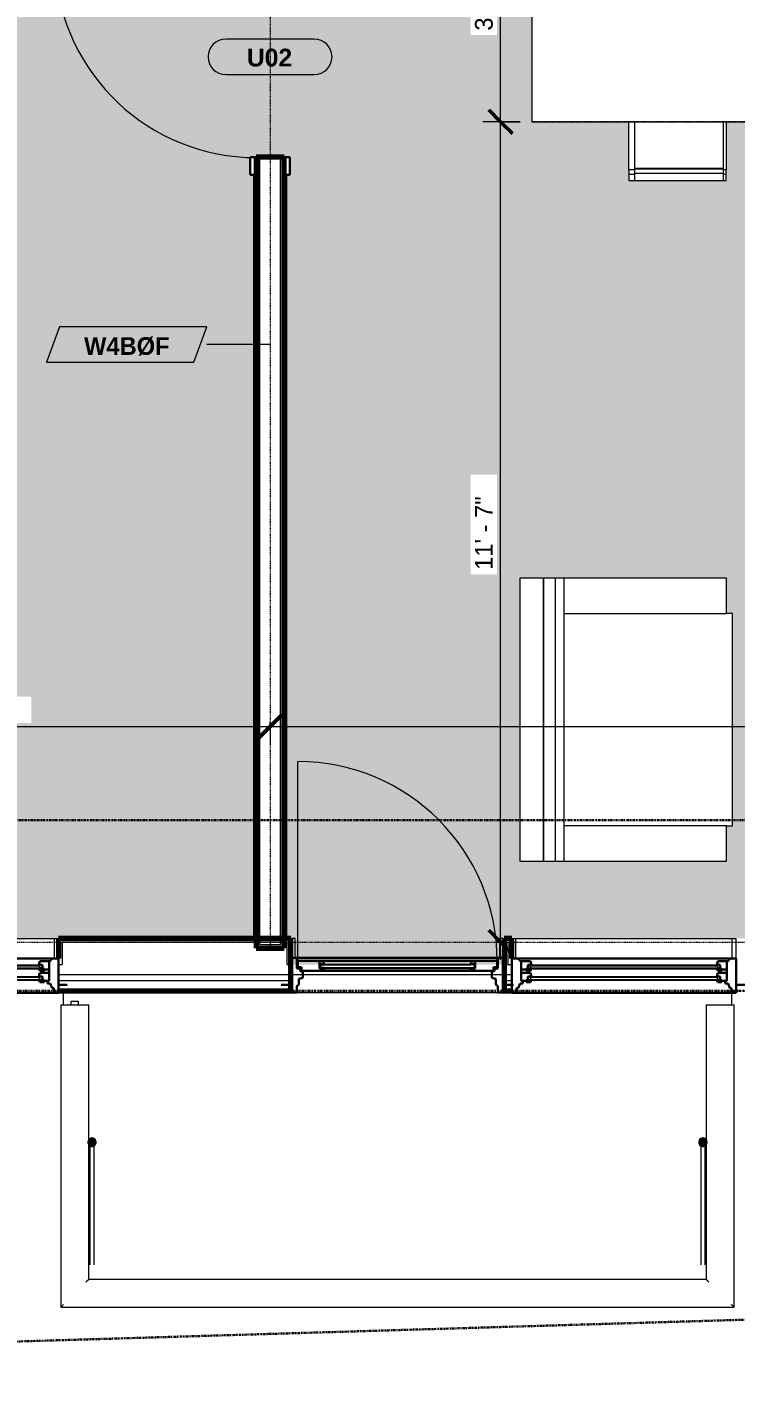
# Model space of a CAD drawing. Header units: inches. Extents: x -2533 to -979, y 116 to 10917.
# Drawn here: x -2335.9 to -2215.9, y 9914.9 to 10143.5 of the extents above; entities that cross this region are included whole.
import ezdxf

# ---------------------------------------------------------------- set-up
doc = ezdxf.new("R2010")
doc.units = ezdxf.units.IN
doc.header["$MEASUREMENT"] = 0
doc.linetypes.add('Dash 3_32_', pattern=[0.1875, 0.09375, -0.09375])
doc.linetypes.add('Double Dash 3_8_', pattern=[1, 0.375, -0.125, 0.125, -0.125, 0.125, -0.125])
for name, color, linetype, lineweight in [('0-1', 7, 'Continuous', 5), ('0-2', 250, 'Continuous', 18), ('0-3', 50, 'Double Dash 3_8_', 30), ('A-ANNO-DIMS', 211, 'Continuous', 9), ('A-ANNO-DIMS-32', 211, 'Continuous', 9), ('A-DETL-1', 90, 'Dash 3_32_', 18), ('A-DOOR', 31, 'Continuous', 18), ('A-DOOR-1', 50, 'Continuous', 30), ('A-DOOR-2', 7, 'Continuous', 9), ('A-DOOR-3', 31, 'Continuous', 30), ('A-DOOR-4', 31, 'Continuous', 9), ('A-DOOR-FRAM-1', 7, 'Continuous', 9), ('A-DOOR-FRAM-2', 50, 'Continuous', 30), ('A-DOOR-FRAM-3', 31, 'Continuous', 30), ('A-DOOR-GLAZ-1', 7, 'Continuous', 9), ('A-DOOR-IDEN', 31, 'Continuous', 9), ('A-FLOR-1', 250, 'Continuous', 18), ('A-FLOR-HRAL-1', 7, 'Continuous', 9), ('A-GLAZ-1', 50, 'Continuous', 30), ('A-GLAZ-2', 7, 'Continuous', 9), ('A-GLAZ-3', 250, 'Continuous', 18), ('A-WALL', 113, 'Continuous', 18), ('A-WALL-1', 10, 'Continuous', 70), ('A-WALL-2', 250, 'Continuous', 18), ('A-WALL-3', 113, 'Continuous', 70), ('A-WALL-4', 113, 'Continuous', 9), ('A-WALL-IDEN', 211, 'Continuous', 9), ('C-PROP-LINE-1', 50, 'Double Dash 3_8_', 30), ('I-FURN', 30, 'Continuous', 9)]:
    doc.layers.add(name, color=color, linetype=linetype, lineweight=lineweight)
doc.layers.add('A-AREA-PATT-1', color=7, linetype='Continuous', lineweight=9, transparency=1)
doc.styles.add('Arial_B', font='arialbd.ttf', dxfattribs={"height": 3})
doc.styles.add('Century Gothic', font='ufonts.com_century-gothic.ttf', dxfattribs={"height": 3})
doc.styles.add('Century Gothic_B', font='GOTHICB.TTF', dxfattribs={"height": 3})
doc.dimstyles.new('OD_1__HACK', dxfattribs={"dimscale": 12, "dimtxt": 3.132505, "dimasz": 0.333333, "dimexe": 0.25, "dimexo": 0.166667, "dimgap": 0.041667, "dimtad": 1, "dimdec": 0, "dimzin": 3, "dimdsep": 46, "dimlunit": 4, "dimtxsty": 'Century Gothic', "dimblk1": 'OBLIQUE', "dimblk2": 'OBLIQUE', "dimsah": 1, "dimcen": 0.09, "dimdle": 0.25, "dimazin": 0, "dimtfac": 1, "dimtdec": 4, "dimtix": 1, "dimtmove": 0, "dimatfit": 3, "dimfxl": 1, "dimtvp": 1, "dimtfill": 1, "dimfrac": 2, "dimtolj": 1, "dimtzin": 0, "dimarcsym": 2})

# ---------------------------------------------------------------- blocks, each defined once
blk = doc.blocks.new('Door-Inswing-Andersen-400_Series-Single - 3_ 0-1_8_ x custom height - 2ND FLOOR-2896157-2ND _ 3RD FLOOR - 2BD B - ADA TYPE B')
at = {"layer": 'A-DOOR-1'}
for p, q in [((-16.26, 0.42), (-16.87, 0.41)), ((-16.87, 0.41), (-16.87, -0.66)), ((-16.26, 1.06), (-16.26, 0.42)), ((-16.26, 1.06), (-12.44, 1.06)), ((-13.19, 0.66), (-12.44, 0.66)), ((-13.19, -0.66), (-13.19, 0.66)), ((-12.44, 0.75), (-12.47, 1.06)), ((12.44, 1.06), (-12.44, 1.06)), ((-12.44, 0.66), (-12.44, 0.75)), ((16.26, 1.06), (12.44, 1.06)), ((12.44, 0.75), (12.47, 1.06)), ((12.44, 0.66), (12.44, 0.75)), ((13.19, 0.66), (12.44, 0.66)), ((13.19, -0.66), (13.19, 0.66)), ((16.26, 1.06), (16.26, 0.42)), ((16.26, 0.42), (16.87, 0.41)), ((16.87, 0.41), (16.87, -0.66)), ((-16.87, -0.66), (-12.44, -0.66)), ((-12.44, -0.09), (-13.19, -0.09)), ((-13.19, -0.59), (-12.67, -0.59)), ((-13.19, -0.66), (-13.19, -0.59)), ((-12.67, -0.59), (-12.47, -0.34)), ((-12.47, -0.34), (-12.44, -0.16)), ((-12.44, -0.16), (-12.44, -0.09)), ((12.44, -0.66), (-12.44, -0.66)), ((12.44, -0.09), (13.19, -0.09)), ((12.44, -0.16), (12.44, -0.09)), ((12.47, -0.34), (12.44, -0.16)), ((16.87, -0.66), (12.44, -0.66)), ((12.67, -0.59), (12.47, -0.34)), ((13.19, -0.59), (12.67, -0.59)), ((13.19, -0.66), (13.19, -0.59))]:
    blk.add_line(p, q, dxfattribs=at)
at = {"layer": 'A-DOOR-2'}
blk.add_line((16.87, -0.66), (16.87, -34.41), dxfattribs=at)
blk.add_arc((16.87, -0.66), 33.75, 180, 270, dxfattribs=at)
at = {"layer": 'A-DOOR-FRAM-1'}
for p, q in [((-17.31, -1.13), (-17.94, -1.13)), ((-17.94, -1.13), (-17.94, -4.44)), ((-17.31, -4.44), (-17.31, -1.13)), ((17.94, -1.13), (17.31, -1.13)), ((17.31, -1.13), (17.31, -4.44)), ((17.94, -4.44), (17.94, -1.13)), ((-17.94, -4.44), (-17.31, -4.44)), ((17.31, -4.44), (17.94, -4.44))]:
    blk.add_line(p, q, dxfattribs=at)
at = {"layer": 'A-DOOR-FRAM-2'}
for p, q in [((-18.06, 4.8), (-18.06, 4.44)), ((-18.06, 4.75), (-18.06, -1.13)), ((-18.06, 4.75), (-17.03, 4.75)), ((-17.03, 3.63), (-17.03, 4.75)), ((17.03, 3.63), (17.03, 4.75)), ((18.06, 4.75), (17.03, 4.75)), ((18.06, 4.44), (18.06, 4.8)), ((18.06, 4.75), (18.06, -1.13)), ((-19.69, 3.44), (-18.06, 3.44)), ((-16.69, 3.39), (-17.03, 3.63)), ((-16.69, 2.39), (-16.69, 3.39)), ((-16, 2.23), (-16.69, 2.39)), ((16, 2.23), (16.69, 2.39)), ((16.69, 3.39), (17.03, 3.63)), ((16.69, 2.39), (16.69, 3.39)), ((19.69, 3.44), (18.06, 3.44)), ((-17.03, 0.66), (-16.45, 0.66)), ((-17.03, -1.13), (-17.03, 0.66)), ((-16.45, 0.66), (-16.45, 1.09)), ((-16.45, 1.09), (-16, 1.09)), ((-16, 1.09), (-16, 2.23)), ((16, 1.09), (16, 2.23)), ((16.45, 1.09), (16, 1.09)), ((16.45, 0.66), (16.45, 1.09)), ((17.03, 0.66), (16.45, 0.66)), ((17.03, -1.13), (17.03, 0.66)), ((-18.06, -1.13), (-17.94, -1.13)), ((-17.69, -1.13), (-18.06, -1.13)), ((-18.06, -1.13), (-17.03, -1.13)), ((-17.31, -1.13), (17.31, -1.13)), ((18.06, -1.13), (17.03, -1.13)), ((17.94, -1.13), (18.06, -1.13))]:
    blk.add_line(p, q, dxfattribs=at)
at = {"layer": 'A-DOOR-GLAZ-1'}
for p, q in [((-12.44, 0.5), (-13.19, 0.5)), ((-13.19, 0.06), (-12.44, 0.06)), ((-12.98, 0.5), (-12.98, 0.06)), ((12.44, 0.66), (-12.44, 0.66)), ((12.44, 0.5), (-12.44, 0.5)), ((12.44, 0.06), (-12.44, 0.06)), ((12.44, 0.5), (13.19, 0.5)), ((13.19, 0.06), (12.44, 0.06)), ((12.98, 0.5), (12.98, 0.06)), ((12.44, -0.09), (-12.44, -0.09))]:
    blk.add_line(p, q, dxfattribs=at)
blk = doc.blocks.new('Window-Double_Hung-Andersen-400_Series-Tilt_Wash - DOUBLE HUNG - REVERSE COTTAGE - 2ND FLOOR-2888952-2ND _ 3RD FLOOR - 2BD B - ADA TYPE B')
at = {"layer": 'A-GLAZ-1'}
for p, q in [((-19.01, 1.06), (19.01, 1.06)), ((-19.01, -4.81), (-19.01, 1.06)), ((-17.67, 0.78), (-18, 1.06)), ((-17.67, 0.78), (-17.67, 0.56)), ((-17.67, 0.56), (-15.86, 0.56)), ((-17.42, -2.75), (-17.42, 0.56)), ((-15.86, 0.56), (-15.7, -0.06)), ((15.86, 0.56), (15.7, -0.06)), ((17.67, 0.56), (15.86, 0.56)), ((17.42, -2.75), (17.42, 0.56)), ((17.67, 0.78), (18, 1.06)), ((17.67, 0.78), (17.67, 0.56)), ((19.01, 1.06), (19.01, -4.81)), ((-17.42, -0.81), (-16.57, -0.81)), ((-17.42, -1.38), (-15.86, -1.38)), ((-16.57, -0.69), (-16.57, -1.03)), ((-15.7, -0.69), (-16.57, -0.69)), ((-15.86, -1.03), (-16.57, -1.03)), ((-16.29, -0.69), (-16.29, -0.06)), ((-15.7, -0.06), (-16.29, -0.06)), ((-16.29, -2.63), (-16.29, -2)), ((-15.7, -2), (-16.29, -2)), ((-15.86, -1.03), (-15.7, -0.69)), ((-15.86, -1.38), (-15.7, -2)), ((15.7, -0.06), (16.29, -0.06)), ((15.86, -1.03), (15.7, -0.69)), ((15.7, -0.69), (16.57, -0.69)), ((15.86, -1.38), (15.7, -2)), ((15.7, -2), (16.29, -2)), ((15.86, -1.03), (16.57, -1.03)), ((17.42, -1.38), (15.86, -1.38)), ((16.29, -0.69), (16.29, -0.06)), ((16.29, -2.63), (16.29, -2)), ((16.57, -0.69), (16.57, -1.03)), ((17.42, -0.81), (16.57, -0.81)), ((-19.01, -3.44), (-20.51, -3.44)), ((-18.2, -4), (-17.92, -4)), ((-18.2, -4.81), (-18.2, -4)), ((-17.92, -4), (-17.61, -3.19)), ((-17.61, -3.19), (-17.14, -3.19)), ((-17.42, -2.75), (-16.57, -2.75)), ((-17.14, -3.19), (-17.14, -2.75)), ((-16.57, -2.63), (-16.57, -2.97)), ((-15.7, -2.63), (-16.57, -2.63)), ((-15.86, -2.97), (-16.57, -2.97)), ((-15.86, -2.97), (-15.7, -2.63)), ((15.86, -2.97), (15.7, -2.63)), ((15.7, -2.63), (16.57, -2.63)), ((15.86, -2.97), (16.57, -2.97)), ((16.57, -2.63), (16.57, -2.97)), ((17.42, -2.75), (16.57, -2.75)), ((17.14, -3.19), (17.14, -2.75)), ((17.61, -3.19), (17.14, -3.19)), ((17.92, -4), (17.61, -3.19)), ((18.2, -4), (17.92, -4)), ((18.2, -4.81), (18.2, -4)), ((19.01, -3.44), (20.51, -3.44)), ((19.01, -4.81), (-19.01, -4.81))]:
    blk.add_line(p, q, dxfattribs=at)
at = {"layer": 'A-GLAZ-2'}
for p, q in [((-18.95, 4.44), (18.95, 4.44)), ((-18.95, 1.06), (-18.95, 4.44)), ((-18.32, 1.06), (-18.32, 4.44)), ((18.32, 1.06), (18.32, 4.44)), ((18.95, 4.44), (18.95, 1.06)), ((18.95, 1.06), (-18.95, 1.06)), ((-16.29, -0.19), (-15.7, -0.19)), ((-16.29, -0.56), (-15.7, -0.56)), ((-16.29, -2.13), (-15.7, -2.13)), ((-15.82, -0.56), (-15.82, -0.19)), ((-15.82, -2.5), (-15.82, -2.13)), ((-15.7, -0.06), (15.7, -0.06)), ((-15.7, -0.19), (15.7, -0.19)), ((-15.7, -0.56), (15.7, -0.56)), ((-15.7, -0.69), (15.7, -0.69)), ((-15.7, -2), (15.7, -2)), ((-15.7, -2.13), (15.7, -2.13)), ((16.29, -0.19), (15.7, -0.19)), ((16.29, -0.56), (15.7, -0.56)), ((16.29, -2.13), (15.7, -2.13)), ((15.82, -0.56), (15.82, -0.19)), ((15.82, -2.5), (15.82, -2.13)), ((-16.29, -2.5), (-15.7, -2.5)), ((-15.7, -2.5), (15.7, -2.5)), ((-15.7, -2.63), (15.7, -2.63)), ((16.29, -2.5), (15.7, -2.5))]:
    blk.add_line(p, q, dxfattribs=at)
at = {"layer": 'A-GLAZ-3'}
for p, q in [((-19.01, 3.94), (-18.95, 3.94)), ((-18.95, 2.44), (-19.01, 2.44)), ((18.95, 3.94), (19.01, 3.94)), ((19.01, 2.44), (18.95, 2.44))]:
    blk.add_line(p, q, dxfattribs=at)
blk = doc.blocks.new('Railing - Baluster_01-2700443-2ND _ 3RD FLOOR - 2BD B - ADA TYPE B')
at = {"layer": 'A-FLOR-HRAL-1'}
for p, q in [((-0.59, 1.18), (0.59, 1.18)), ((-0.59, 0.59), (-0.59, 1.18)), ((0.59, 1.18), (0.59, 0.59))]:
    blk.add_line(p, q, dxfattribs=at)
blk = doc.blocks.new('Railing - Railing-2700276-2ND _ 3RD FLOOR - 2BD B - ADA TYPE B')
at = {"layer": 'A-FLOR-HRAL-1'}
for p, q in [((-2330.14, 9977.83), (-2330.14, 9926.58)), ((-2330.14, 9977.83), (-2329.66, 9977.83)), ((-2329.66, 9977.83), (-2325.88, 9977.83)), ((-2325.88, 9977.83), (-2325.41, 9977.83)), ((-2325.41, 9931.3), (-2325.41, 9977.83)), ((-2220.81, 9977.83), (-2220.81, 9931.3)), ((-2220.81, 9977.83), (-2220.34, 9977.83)), ((-2220.34, 9977.83), (-2216.56, 9977.83)), ((-2216.56, 9977.83), (-2216.09, 9977.83)), ((-2216.09, 9926.58), (-2216.09, 9977.83)), ((-2220.81, 9931.3), (-2325.41, 9931.3)), ((-2330.14, 9926.58), (-2216.09, 9926.58))]:
    blk.add_line(p, q, dxfattribs=at)
for points, knots in [([(-2325.88, 9930.83), (-2325.84, 9930.87), (-2325.78, 9930.93), (-2325.7, 9931.01), (-2325.66, 9931.06), (-2325.62, 9931.09), (-2325.59, 9931.13), (-2325.56, 9931.16), (-2325.53, 9931.18), (-2325.5, 9931.21), (-2325.47, 9931.24), (-2325.45, 9931.27), (-2325.42, 9931.29), (-2325.41, 9931.3), (-2325.41, 9931.3)], [0, 0, 0, 0, 0.166667, 0.25, 0.333333, 0.375, 0.416667, 0.5, 0.541667, 0.583333, 0.666667, 0.75, 0.833333, 1, 1, 1, 1]), ([(-2220.34, 9930.83), (-2220.38, 9930.87), (-2220.44, 9930.93), (-2220.52, 9931.01), (-2220.57, 9931.06), (-2220.6, 9931.09), (-2220.63, 9931.13), (-2220.67, 9931.16), (-2220.69, 9931.18), (-2220.72, 9931.21), (-2220.75, 9931.24), (-2220.78, 9931.27), (-2220.8, 9931.29), (-2220.81, 9931.3), (-2220.81, 9931.3)], [0, 0, 0, 0, 0.166667, 0.25, 0.333333, 0.375, 0.416667, 0.5, 0.541667, 0.583333, 0.666667, 0.75, 0.833333, 1, 1, 1, 1]), ([(-2330.14, 9926.58), (-2330.14, 9926.58), (-2330.13, 9926.59), (-2330.1, 9926.61), (-2330.07, 9926.64), (-2330.05, 9926.67), (-2330.02, 9926.69), (-2329.99, 9926.72), (-2329.95, 9926.76), (-2329.91, 9926.8), (-2329.87, 9926.84), (-2329.84, 9926.88), (-2329.77, 9926.95), (-2329.7, 9927.01), (-2329.66, 9927.05)], [0, 0, 0, 0, 0.166667, 0.25, 0.333333, 0.416667, 0.458333, 0.5, 0.583333, 0.666667, 0.708333, 0.75, 0.833333, 1, 1, 1, 1]), ([(-2216.09, 9926.58), (-2216.09, 9926.58), (-2216.09, 9926.59), (-2216.12, 9926.61), (-2216.15, 9926.64), (-2216.18, 9926.67), (-2216.2, 9926.69), (-2216.23, 9926.72), (-2216.27, 9926.76), (-2216.31, 9926.8), (-2216.35, 9926.84), (-2216.39, 9926.88), (-2216.46, 9926.95), (-2216.52, 9927.01), (-2216.56, 9927.05)], [0, 0, 0, 0, 0.166667, 0.25, 0.333333, 0.416667, 0.458333, 0.5, 0.583333, 0.666667, 0.708333, 0.75, 0.833333, 1, 1, 1, 1])]:
    blk.add_open_spline(points, degree=3, knots=knots, dxfattribs=at)
blk.add_blockref('Railing - Baluster_01-2700443-2ND _ 3RD FLOOR - 2BD B - ADA TYPE B', (-2327.77, 9977.24))
blk = doc.blocks.new('Walls 44 - Walls 1-2569370-2ND _ 3RD FLOOR - 2BD B - ADA TYPE B')
at = {"layer": 'A-WALL-1', "flags": 128}
for points in [[(-2324.48, 9954.53), (-2324.49, 9954.62), (-2324.52, 9954.71), (-2324.57, 9954.8), (-2324.64, 9954.86), (-2324.72, 9954.91), (-2324.81, 9954.93), (-2324.9, 9954.93), (-2324.99, 9954.91), (-2325.07, 9954.86), (-2325.13, 9954.8), (-2325.19, 9954.71), (-2325.22, 9954.62), (-2325.23, 9954.53)], [(-2325.23, 9954.53), (-2325.22, 9954.43), (-2325.19, 9954.34), (-2325.13, 9954.26), (-2325.07, 9954.19), (-2324.99, 9954.15), (-2324.9, 9954.12), (-2324.81, 9954.12), (-2324.72, 9954.15), (-2324.64, 9954.19), (-2324.57, 9954.26), (-2324.52, 9954.34), (-2324.49, 9954.43), (-2324.48, 9954.53)]]:
    blk.add_lwpolyline(points, dxfattribs=at)
at = {"layer": 'A-WALL-2'}
for p, q in [((-2325.23, 9954.53), (-2325.23, 9933.78)), ((-2324.48, 9933.78), (-2324.48, 9954.53))]:
    blk.add_line(p, q, dxfattribs=at)
blk = doc.blocks.new('Walls 5 - Walls 1-2855689-2ND _ 3RD FLOOR - 2BD B - ADA TYPE B')
at = {"layer": 'A-WALL-1', "flags": 128}
for points in [[(-2220.99, 9954.53), (-2221.01, 9954.62), (-2221.04, 9954.71), (-2221.09, 9954.8), (-2221.16, 9954.86), (-2221.24, 9954.91), (-2221.32, 9954.93), (-2221.41, 9954.93), (-2221.5, 9954.91), (-2221.58, 9954.86), (-2221.65, 9954.8), (-2221.7, 9954.71), (-2221.73, 9954.62), (-2221.74, 9954.53)], [(-2221.74, 9954.53), (-2221.73, 9954.43), (-2221.7, 9954.34), (-2221.65, 9954.26), (-2221.58, 9954.19), (-2221.5, 9954.15), (-2221.41, 9954.12), (-2221.32, 9954.12), (-2221.24, 9954.15), (-2221.16, 9954.19), (-2221.09, 9954.26), (-2221.04, 9954.34), (-2221.01, 9954.43), (-2220.99, 9954.53)]]:
    blk.add_lwpolyline(points, dxfattribs=at)
at = {"layer": 'A-WALL-2'}
for p, q in [((-2221.74, 9954.53), (-2221.74, 9933.78)), ((-2220.99, 9933.78), (-2220.99, 9954.53))]:
    blk.add_line(p, q, dxfattribs=at)
blk = doc.blocks.new('Family - ___-2835860-2ND _ 3RD FLOOR - 2BD B - ADA TYPE B')
at = {"layer": 'C-PROP-LINE-1'}
blk.add_line((-2067.92, 9980.19), (-2523.72, 9980.19), dxfattribs=at)
blk = doc.blocks.new('Family - ___-2835903-2ND _ 3RD FLOOR - 2BD B - ADA TYPE B')
at = {"layer": 'C-PROP-LINE-1'}
blk.add_line((-2096.82, 10009.09), (-2532.84, 10009.09), dxfattribs=at)
blk = doc.blocks.new('Family - ___-2835932-2ND _ 3RD FLOOR - 2BD B - ADA TYPE B')
at = {"layer": 'C-PROP-LINE-1'}
blk.add_line((-2067.92, 9980.19), (-2532.84, 9980.19), dxfattribs=at)
blk = doc.blocks.new('Family - ___-2855424-2ND _ 3RD FLOOR - 2BD B - ADA TYPE B')
at = {"layer": 'C-PROP-LINE-1'}
blk.add_line((-2532.84, 9914.92), (-2036.52, 9929.78), dxfattribs=at)
blk = doc.blocks.new('CTR - 1st Phase - Shell_rvt-1-2ND _ 3RD FLOOR - 2BD B - ADA TYPE B')
at = {"layer": 'A-FLOR-1'}
for p, q in [((-2291.19, 9982.94), (-2255.06, 9982.94)), ((-2253.74, 9979.83), (-2329.77, 9979.83)), ((-2329.77, 9979.83), (-2329.77, 9977.83)), ((-2216.45, 9977.83), (-2216.45, 9979.81))]:
    blk.add_line(p, q, dxfattribs=at)
at = {"layer": 'A-WALL-1'}
for p, q in [((-2291.19, 9989.06), (-2330.54, 9989.06)), ((-2330.54, 9989.06), (-2330.54, 9985.69)), ((-2291.19, 9980.19), (-2291.19, 9989.06)), ((-2253.74, 9989.06), (-2255.06, 9989.06)), ((-2255.06, 9989.06), (-2255.06, 9980.19)), ((-2253.74, 9985.69), (-2253.74, 9989.06)), ((-2330.54, 9980.19), (-2291.19, 9980.19)), ((-2255.06, 9980.19), (-2253.74, 9980.19))]:
    blk.add_line(p, q, dxfattribs=at)
at = {"layer": 'A-WALL-2'}
for p, q in [((-2330.6, 9989.06), (-2330.54, 9989.06)), ((-2329.91, 9988.44), (-2329.91, 9984.63)), ((-2291.81, 9988.44), (-2329.91, 9988.44)), ((-2291.81, 9984.63), (-2291.81, 9988.44)), ((-2254.44, 9988.44), (-2254.44, 9984.63)), ((-2254.36, 9988.44), (-2254.44, 9988.44)), ((-2254.36, 9984.63), (-2254.36, 9988.44)), ((-2253.74, 9989.06), (-2253.67, 9989.06)), ((-2330.54, 9984.63), (-2329.91, 9984.63)), ((-2330.54, 9982.94), (-2291.19, 9982.94)), ((-2291.81, 9984.63), (-2291.19, 9984.63)), ((-2255.06, 9984.63), (-2254.44, 9984.63)), ((-2255.06, 9982.94), (-2253.74, 9982.94)), ((-2254.36, 9984.63), (-2253.74, 9984.63)), ((-2330.54, 9981.94), (-2291.19, 9981.94)), ((-2255.06, 9981.94), (-2253.74, 9981.94)), ((-2330.54, 9980.44), (-2291.19, 9980.44)), ((-2255.06, 9980.44), (-2253.74, 9980.44))]:
    blk.add_line(p, q, dxfattribs=at)
at = {"layer": '0-2', "rotation": 180}
blk.add_blockref('Door-Inswing-Andersen-400_Series-Single - 3_ 0-1_8_ x custom height - 2ND FLOOR-2896157-2ND _ 3RD FLOOR - 2BD B - ADA TYPE B', (-2273.12, 9984.63), dxfattribs=at)
at = {"layer": '0-2'}
for name, p in [('Window-Double_Hung-Andersen-400_Series-Tilt_Wash - DOUBLE HUNG - REVERSE COTTAGE - 2ND FLOOR-2888952-2ND _ 3RD FLOOR - 2BD B - ADA TYPE B', (-2349.55, 9984.63)), ('Window-Double_Hung-Andersen-400_Series-Tilt_Wash - DOUBLE HUNG - REVERSE COTTAGE - 2ND FLOOR-2888952-2ND _ 3RD FLOOR - 2BD B - ADA TYPE B', (-2234.72, 9984.63)), ('Railing - Railing-2700276-2ND _ 3RD FLOOR - 2BD B - ADA TYPE B', (0, 0)), ('Walls 44 - Walls 1-2569370-2ND _ 3RD FLOOR - 2BD B - ADA TYPE B', (0, 0)), ('Walls 5 - Walls 1-2855689-2ND _ 3RD FLOOR - 2BD B - ADA TYPE B', (0, 0))]:
    blk.add_blockref(name, p, dxfattribs=at)
at = {"layer": '0-3'}
for name in ['Family - ___-2835860-2ND _ 3RD FLOOR - 2BD B - ADA TYPE B', 'Family - ___-2835903-2ND _ 3RD FLOOR - 2BD B - ADA TYPE B', 'Family - ___-2835932-2ND _ 3RD FLOOR - 2BD B - ADA TYPE B', 'Family - ___-2855424-2ND _ 3RD FLOOR - 2BD B - ADA TYPE B']:
    blk.add_blockref(name, (0, 0), dxfattribs=at)
blk = doc.blocks.new('Basic Wall _ INT - W4BØF - _5_8 GYP - 2X4 WOOD_BATT_ - 5_8 GYP_ - ___-2694688-2ND _ 3RD FLOOR - 2BD B - ADA TYPE B')
at = {"layer": 'A-WALL'}
for p, q in [((-2297.49, 10185), (-2297.49, 10167.17)), ((-2297.2, 10185.29), (-2297.2, 10166.75)), ((-2297.49, 10118.45), (-2297.49, 9989.06)), ((-2297.2, 10118.45), (-2297.2, 9989.06))]:
    blk.add_line(p, q, dxfattribs=at)
blk = doc.blocks.new('Basic Wall _ INT - W4BØF - _5_8 GYP - 2X4 WOOD_BATT_ - 5_8 GYP_ - ___-2694687-2ND _ 3RD FLOOR - 2BD B - ADA TYPE B')
at = {"layer": 'A-WALL'}
for p, q in [((-2292.2, 10158.45), (-2292.2, 10188.01)), ((-2291.91, 10188.13), (-2291.91, 10158.45)), ((-2292.2, 9989.06), (-2292.2, 10118.45)), ((-2291.91, 10118.45), (-2291.91, 9989.06))]:
    blk.add_line(p, q, dxfattribs=at)
at = {"layer": 'A-WALL', "flags": 128}
for points in [[(-2292.28, 10187.98), (-2292.26, 10187.99), (-2292.24, 10188), (-2292.22, 10188), (-2292.21, 10188.01), (-2292.2, 10188.01), (-2292.2, 10188.01)], [(-2292.2, 10188.01), (-2292.18, 10188.02), (-2292.12, 10188.05), (-2292.03, 10188.08), (-2291.91, 10188.13)]]:
    blk.add_lwpolyline(points, dxfattribs=at)
blk = doc.blocks.new('SWING - SINGLE - FLUSH - 2-10 x 6-8 - PRIVACY-3199407-2ND _ 3RD FLOOR - 2BD B - ADA TYPE B')
at = {"layer": 'A-DOOR-3'}
for p, q in [((15, 2.37), (15, 36.38)), ((17, 36.38), (15, 36.38)), ((17, 2.37), (17, 36.38)), ((17, 2.37), (15, 2.37))]:
    blk.add_line(p, q, dxfattribs=at)
at = {"layer": 'A-DOOR-4'}
blk.add_arc((17, 2.37), 34.07, 93.3657, 180, dxfattribs=at)
at = {"layer": 'A-DOOR-FRAM-3'}
for p, q in [((-17, 3.37), (-20, 3.37)), ((-20, 3.37), (-20, 2.37)), ((-20, 2.37), (-17, 2.37)), ((-17, 2.37), (-17, 3.37)), ((20, 3.37), (17, 3.37)), ((17, 3.37), (17, 2.37)), ((17, 2.37), (20, 2.37)), ((20, 2.37), (20, 3.37)), ((-17, -2.38), (-20, -2.38)), ((-20, -2.38), (-20, -3.38)), ((-20, -3.38), (-17, -3.38)), ((-17, -3.38), (-17, -2.38)), ((20, -2.38), (17, -2.38)), ((17, -2.38), (17, -3.38)), ((17, -3.38), (20, -3.38)), ((20, -3.38), (20, -2.38))]:
    blk.add_line(p, q, dxfattribs=at)
blk = doc.blocks.new('Couch-Both_Arms-Generic - 2-1352635-2ND _ 3RD FLOOR - 2BD B - ADA TYPE B')
at = {"layer": 'I-FURN'}
for p, q in [((24, 17.5), (-24, 17.5)), ((-24, 17.5), (-24, 13.5)), ((24, 13.5), (24, 17.5)), ((-24, 13.5), (24, 13.5)), ((24, 13.5), (-24, 13.5)), ((-24, 13.5), (-24, 10)), ((-24, 11.5), (24, 11.5)), ((24, 10), (24, 13.5)), ((-24, 10), (-24, -17.5)), ((-24, 10), (24, 10)), ((-18, -17.5), (-18, 10)), ((18, 10), (18, -17.5)), ((24, -17.5), (24, 10)), ((-24, -17.5), (-18, -17.5)), ((-18, -17.5), (-18, -18.5)), ((18, -18.5), (18, -17.5)), ((18, -17.5), (24, -17.5)), ((-18, -18.5), (18, -18.5))]:
    blk.add_line(p, q, dxfattribs=at)
blk = doc.blocks.new('Bar_Stool_6722_1_ - Bar_Stool_6722_1_-1229311-2ND _ 3RD FLOOR - 2BD B - ADA TYPE B')
at = {"layer": 'I-FURN'}
for p, q in [((0, 1.78), (0, 9.94)), ((1, 2.03), (1, 9.94)), ((16, 9.94), (16, 2.03)), ((16.5, 9.94), (16.5, 1.78)), ((1, 1.78), (0, 1.78)), ((0, 1.78), (0, 0.98)), ((1, 0.98), (0, 0.98)), ((0, 0.98), (0, 0)), ((1, 1.91), (1, 2.03)), ((16, 2.03), (1, 2.03)), ((1, 1.24), (1, 1.91)), ((16, 1.91), (1, 1.91)), ((1, 0), (1, 1.24)), ((1, 1.24), (16, 1.24)), ((16, 2.03), (16, 1.91)), ((16, 1.91), (16, 1.24)), ((16.5, 1.78), (16, 1.78)), ((16, 1.24), (16, 0)), ((16.5, 0.98), (16, 0.98)), ((16.5, 0.98), (16.5, 1.78)), ((16.5, 0), (16.5, 0.98)), ((0, 0), (1, 0)), ((1, 0), (16, 0)), ((16, 0), (16.5, 0))]:
    blk.add_line(p, q, dxfattribs=at)
blk = doc.blocks.new('DIMBLOCK14-2ND _ 3RD FLOOR - 2BD B - ADA TYPE B')
at = {"layer": 'A-ANNO-DIMS-32', "lineweight": 50}
for p, q in [((-2255.64, 10127.45), (-2257.64, 10129.45)), ((-2255.64, 10127.45), (-2253.64, 10125.45)), ((-2255.64, 9988.44), (-2257.64, 9990.44)), ((-2255.64, 9988.44), (-2253.64, 9986.44))]:
    blk.add_line(p, q, dxfattribs=at)
at = {"layer": 'A-ANNO-DIMS-32'}
for p, q in [((-2252.33, 10127.45), (-2258.64, 10127.45)), ((-2255.64, 9985.44), (-2255.64, 10127.45)), ((-2255.64, 10127.45), (-2252.33, 10127.45)), ((-2256.47, 9988.44), (-2252.64, 9988.44)), ((-2255.64, 9988.44), (-2256.47, 9988.44))]:
    blk.add_line(p, q, dxfattribs=at)
at = {"layer": 'A-ANNO-DIMS-32', "color": 0, "insert": (-2259.98, 10051.53), "char_height": 3, "width": 15.394, "attachment_point": 1, "rotation": 90, "line_spacing_factor": 0.984502, "style": 'Century Gothic', "bg_fill": 3, "box_fill_scale": 1.25, "bg_fill_color": 256, "bg_fill_true_color": 13158600, "bg_fill_transparency": 0}
blk.add_mtext('11\' - 7"', dxfattribs=at)
blk = doc.blocks.new('_Oblique')
at = {"color": 0, "linetype": 'ByBlock', "lineweight": -2}
blk.add_line((-0.5, -0.5), (0.5, 0.5), dxfattribs=at)
blk = doc.blocks.new('DIMBLOCK15-2ND _ 3RD FLOOR - 2BD B - ADA TYPE B')
at = {"layer": 'A-ANNO-DIMS-32', "lineweight": 50}
for p, q in [((-2255.64, 10168.82), (-2257.64, 10170.82)), ((-2255.64, 10168.82), (-2253.64, 10166.82)), ((-2255.64, 10127.45), (-2257.64, 10129.45)), ((-2255.64, 10127.45), (-2253.64, 10125.45))]:
    blk.add_line(p, q, dxfattribs=at)
at = {"layer": 'A-ANNO-DIMS-32'}
for p, q in [((-2252.33, 10168.82), (-2258.64, 10168.82)), ((-2255.64, 10127.45), (-2255.64, 10168.82)), ((-2255.64, 10168.82), (-2252.33, 10168.82)), ((-2252.33, 10127.45), (-2258.64, 10127.45)), ((-2255.64, 10127.45), (-2252.33, 10127.45))]:
    blk.add_line(p, q, dxfattribs=at)
at = {"layer": 'A-ANNO-DIMS-32', "color": 0, "insert": (-2259.98, 10142.89), "char_height": 3, "width": 12.5897, "attachment_point": 1, "rotation": 90, "line_spacing_factor": 0.984502, "style": 'Century Gothic', "bg_fill": 3, "box_fill_scale": 1.25, "bg_fill_color": 256, "bg_fill_true_color": 13158600, "bg_fill_transparency": 0}
blk.add_mtext('3\' - 5"', dxfattribs=at)
blk = doc.blocks.new('DIMBLOCK26-2ND _ 3RD FLOOR - 2BD B - ADA TYPE B')
at = {"layer": 'A-ANNO-DIMS-32', "lineweight": 50}
for p, q in [((-2391.75, 10024.96), (-2389.75, 10026.96)), ((-2294.7, 10024.96), (-2292.7, 10026.96)), ((-2391.75, 10024.96), (-2393.75, 10022.96)), ((-2294.7, 10024.96), (-2296.7, 10022.96))]:
    blk.add_line(p, q, dxfattribs=at)
at = {"layer": 'A-ANNO-DIMS-32'}
for p, q in [((-2391.75, 10025.79), (-2391.75, 10021.96)), ((-2391.75, 10024.96), (-2391.75, 10025.79)), ((-2391.75, 10024.96), (-2294.7, 10024.96)), ((-2294.7, 10025.79), (-2294.7, 10021.96)), ((-2294.7, 10024.96), (-2294.7, 10025.79))]:
    blk.add_line(p, q, dxfattribs=at)
at = {"layer": 'A-ANNO-DIMS-32', "color": 0, "insert": (-2348.47, 10029.31), "char_height": 3, "width": 12.5897, "attachment_point": 1, "line_spacing_factor": 0.984502, "style": 'Century Gothic', "bg_fill": 3, "box_fill_scale": 1.25, "bg_fill_color": 256, "bg_fill_true_color": 13158600, "bg_fill_transparency": 0}
blk.add_mtext('8\' - 1"', dxfattribs=at)
blk = doc.blocks.new('DIMBLOCK27-2ND _ 3RD FLOOR - 2BD B - ADA TYPE B')
at = {"layer": 'A-ANNO-DIMS-32', "lineweight": 50}
for p, q in [((-2294.7, 10024.96), (-2292.7, 10026.96)), ((-2076.17, 10024.96), (-2074.17, 10026.96)), ((-2294.7, 10024.96), (-2296.7, 10022.96)), ((-2076.17, 10024.96), (-2078.17, 10022.96))]:
    blk.add_line(p, q, dxfattribs=at)
at = {"layer": 'A-ANNO-DIMS-32'}
for p, q in [((-2294.7, 10025.79), (-2294.7, 10021.96)), ((-2294.7, 10024.96), (-2294.7, 10025.79)), ((-2294.7, 10024.96), (-2073.17, 10024.96)), ((-2076.17, 10025.79), (-2076.17, 10021.96)), ((-2076.17, 10024.96), (-2076.17, 10025.79))]:
    blk.add_line(p, q, dxfattribs=at)
at = {"layer": 'A-ANNO-DIMS-32', "color": 0, "insert": (-2191.85, 10029.31), "char_height": 3, "width": 15.394, "attachment_point": 1, "line_spacing_factor": 0.984502, "style": 'Century Gothic', "bg_fill": 3, "box_fill_scale": 1.25, "bg_fill_color": 256, "bg_fill_true_color": 13158600, "bg_fill_transparency": 0}
blk.add_mtext('18\' - 3"', dxfattribs=at)
blk = doc.blocks.new('Door Tag - Type Mark-2601225-2ND _ 3RD FLOOR - 2BD B - ADA TYPE B')
at = {"layer": 'A-DOOR-IDEN'}
for p, q in [((0.234375, 0.09375), (-0.234375, 0.09375)), ((-0.234375, -0.09375), (0.234375, -0.09375))]:
    blk.add_line(p, q, dxfattribs=at)
for centre, start, end in [((-0.234375, 0), 90, 270), ((0.234375, 0), 270, 90)]:
    blk.add_arc(centre, 0.09375, start, end, dxfattribs=at)
blk = doc.blocks.new('Wall Tag - ONE-2663183-2ND _ 3RD FLOOR - 2BD B - ADA TYPE B')
at = {"layer": 'A-WALL-IDEN'}
for p, q in [((-0.3561, 0.0937), (-0.4244, -0.0937)), ((0.4244, 0.0937), (-0.3561, 0.0937)), ((0.3561, -0.0937), (0.4244, 0.0937)), ((-0.4244, -0.0937), (0.3561, -0.0937))]:
    blk.add_line(p, q, dxfattribs=at)

msp = doc.modelspace()

# ---------------------------------------------------------------- hatches: boundary and pattern name
at = {"layer": 'A-AREA-PATT-1'}
h = msp.add_hatch(color=256, dxfattribs=at)
h.paths.add_polyline_path([(-2294.7, 10127.45), (-2250.33, 10127.45), (-2250.33, 10168.82), (-2233.58, 10168.82), (-2233.58, 10170.32), (-2229.83, 10170.32), (-2229.83, 10168.82), (-2213.21, 10168.82), (-2213.2, 10171.55), (-2213.15, 10171.64), (-2213.06, 10171.69), (-2213.01, 10171.7), (-2212.12, 10171.7), (-2212.12, 10171.95), (-2208.39, 10171.95), (-2208.39, 10172.2), (-2206.42, 10172.2), (-2206.42, 10171.95), (-2197.06, 10171.95), (-2197.06, 10172.2), (-2196.47, 10172.2), (-2196.47, 10171.95), (-2195.88, 10171.95), (-2195.88, 10172.2), (-2195.29, 10172.2), (-2195.29, 10171.95), (-2194.7, 10171.95), (-2194.7, 10172.2), (-2194.11, 10172.2), (-2194.11, 10171.95), (-2193.52, 10171.95), (-2193.52, 10172.2), (-2192.93, 10172.2), (-2192.93, 10171.95), (-2190.3, 10171.95), (-2190.3, 10171.7), (-2189.35, 10171.68), (-2189.31, 10171.67), (-2189.27, 10171.64), (-2189.22, 10171.55), (-2189.21, 10171.5), (-2189.21, 10168.82), (-2188.58, 10168.82), (-2188.58, 10169.98), (-2155.58, 10169.98), (-2155.58, 10168.82), (-2146.96, 10168.82), (-2146.96, 10170.32), (-2143.21, 10170.32), (-2143.21, 10168.82), (-2125.96, 10168.82), (-2125.96, 10170.32), (-2122.21, 10170.32), (-2122.21, 10168.82), (-2112.8, 10168.82), (-2112.8, 10127.45), (-2077.17, 10127.45), (-2077.17, 10216.82), (-2085.4, 10216.82), (-2085.4, 10215.32), (-2089.15, 10215.32), (-2089.15, 10216.82), (-2106.4, 10216.82), (-2106.4, 10215.32), (-2110.15, 10215.32), (-2110.15, 10216.82), (-2127.4, 10216.82), (-2127.4, 10215.32), (-2131.15, 10215.32), (-2131.15, 10216.82), (-2171.79, 10216.82), (-2171.79, 10215.32), (-2172.28, 10215.32), (-2172.28, 10216.82), (-2173.9, 10216.82), (-2173.9, 10215.32), (-2177.65, 10215.32), (-2177.65, 10216.82), (-2190.4, 10216.82), (-2190.4, 10215.32), (-2194.15, 10215.32), (-2194.15, 10216.82), (-2203.03, 10216.82), (-2203.03, 10208.82), (-2238.78, 10208.82), (-2238.78, 10216.82), (-2243.94, 10216.82), (-2243.94, 10240.41), (-2268.22, 10240.41), (-2269.04, 10241.23), (-2308.99, 10201.27), (-2297.22, 10189.5), (-2295.55, 10191.18), (-2296.96, 10192.6), (-2279.99, 10209.57), (-2278.57, 10208.15), (-2294.84, 10191.89), (-2292.72, 10189.77), (-2293.13, 10189.35), (-2291.91, 10188.13), (-2291.91, 10158.45), (-2291.32, 10158.45), (-2291.32, 10155.45), (-2294.7, 10155.45), (-2294.7, 10134.65)], flags=0)
h.paths.add_polyline_path([(-2145.46, 10168.82), (-2143.71, 10168.82), (-2143.71, 10169.82), (-2146.46, 10169.82), (-2146.46, 10168.82)], flags=0)
h.paths.add_polyline_path([(-2122.71, 10168.82), (-2122.71, 10169.82), (-2125.46, 10169.82), (-2125.46, 10168.82), (-2123.71, 10168.82)], flags=0)
h.paths.add_polyline_path([(-2230.33, 10168.82), (-2230.33, 10169.82), (-2233.08, 10169.82), (-2233.08, 10168.82), (-2231.33, 10168.82)], flags=0)
h.paths.add_polyline_path([(-2088.65, 10215.82), (-2085.9, 10215.82), (-2085.9, 10216.82), (-2088.65, 10216.82)], flags=0)
h.paths.add_polyline_path([(-2109.65, 10215.82), (-2106.9, 10215.82), (-2106.9, 10216.82), (-2109.65, 10216.82)], flags=0)
h.paths.add_polyline_path([(-2130.65, 10215.82), (-2127.9, 10215.82), (-2127.9, 10216.82), (-2130.65, 10216.82)], flags=0)
h.paths.add_polyline_path([(-2176.11, 10215.82), (-2174.4, 10215.82), (-2174.4, 10216.82), (-2177.15, 10216.82), (-2177.15, 10215.82)], flags=0)
h.paths.add_polyline_path([(-2191.62, 10215.82), (-2190.9, 10215.82), (-2190.9, 10216.82), (-2193.65, 10216.82), (-2193.65, 10215.82)], flags=0)
h.paths.add_polyline_path([(-2238.15, 10238.82), (-2203.03, 10238.82), (-2203.03, 10240.41), (-2238.36, 10240.41), (-2238.36, 10238.82)], flags=0)
msp.add_hatch(color=256, dxfattribs=at).paths.add_polyline_path([(-2388.96, 9989.06), (-2297.49, 9989.06), (-2297.49, 10118.45), (-2298.07, 10118.45), (-2298.07, 10121.45), (-2294.7, 10121.45), (-2294.7, 10155.45), (-2298.07, 10155.45), (-2298.07, 10157.84), (-2347.55, 10157.84), (-2347.55, 10158.25), (-2352.3, 10158.25), (-2352.3, 10157.84), (-2388.37, 10157.84), (-2388.37, 10155.45), (-2391.75, 10155.45), (-2391.75, 10121.45), (-2388.37, 10121.45), (-2388.37, 10118.45), (-2388.96, 10118.45), (-2388.96, 9992.54)], flags=0)
h = msp.add_hatch(color=256, dxfattribs=at)
h.paths.add_polyline_path([(-2291.19, 9984.63), (-2255.06, 9984.63), (-2255.06, 9989.06), (-2204.87, 9989.06), (-2204.87, 10005.19), (-2204.21, 10005.19), (-2204.21, 10005.22), (-2203.72, 10005.22), (-2203.72, 10005.19), (-2188.53, 10005.19), (-2188.53, 10005.22), (-2187.53, 10005.22), (-2187.53, 10005.19), (-2186.87, 10005.19), (-2186.87, 10001.19), (-2150.87, 10001.19), (-2150.87, 10005.19), (-2150.21, 10005.19), (-2150.21, 10005.22), (-2149.21, 10005.22), (-2149.21, 10005.19), (-2134.02, 10005.19), (-2134.02, 10005.22), (-2133.53, 10005.22), (-2133.53, 10005.19), (-2132.87, 10005.19), (-2132.87, 9989.06), (-2077.17, 9989.06), (-2077.17, 10127.45), (-2130.19, 10127.45), (-2130.19, 10117.51), (-2146.69, 10117.51), (-2146.69, 10127.45), (-2158.19, 10127.45), (-2158.19, 10117.51), (-2174.69, 10117.51), (-2174.69, 10127.45), (-2189.41, 10127.45), (-2189.41, 10117.51), (-2205.91, 10117.51), (-2205.91, 10127.45), (-2217.41, 10127.45), (-2217.41, 10117.51), (-2233.91, 10117.51), (-2233.91, 10127.45), (-2294.7, 10127.45), (-2294.7, 10121.45), (-2291.32, 10121.45), (-2291.32, 10118.45), (-2291.91, 10118.45), (-2291.91, 9989.06), (-2291.19, 9989.06), (-2291.19, 9984.64)], flags=0)
h.paths.add_polyline_path([(-2290.44, 9985.75), (-2291.06, 9985.75), (-2291.06, 9989.06), (-2290.44, 9989.06), (-2290.44, 9988.44)], flags=0)
h.paths.add_polyline_path([(-2255.81, 9985.75), (-2255.81, 9989.06), (-2255.19, 9989.06), (-2255.19, 9985.75)], flags=0)
h.paths.add_polyline_path([(-2085.86, 10002.14), (-2113.36, 10002.14), (-2113.36, 10008.14), (-2114.36, 10008.14), (-2114.36, 10044.14), (-2113.36, 10044.14), (-2113.36, 10050.14), (-2078.36, 10050.14), (-2078.36, 10002.14), (-2082.44, 10002.14)], flags=0)
h.paths.add_polyline_path([(-2217.36, 10002.14), (-2252.36, 10002.14), (-2252.36, 10050.14), (-2217.36, 10050.14), (-2217.36, 10044.14), (-2216.36, 10044.14), (-2216.36, 10008.14), (-2217.36, 10008.14)], flags=0)
h.paths.add_polyline_path([(-2160.6, 10053.46), (-2201.36, 10053.46), (-2201.36, 10054.46), (-2207.36, 10054.46), (-2207.36, 10089.46), (-2123.36, 10089.46), (-2123.36, 10054.46), (-2129.36, 10054.46), (-2129.36, 10053.46), (-2144.34, 10053.46)], flags=0)

# ---------------------------------------------------------------- linework, layer by layer
at = {"layer": 'A-DETL-1'}
for p, q in [((-2294.7, 10186.98), (-2294.7, 9987.44)), ((-2250.33, 10168.82), (-2250.33, 10127.45)), ((-2112.8, 10127.45), (-2250.33, 10127.45)), ((-2520.32, 9988.44), (-2076.17, 9988.44))]:
    msp.add_line(p, q, dxfattribs=at)
at = {"layer": 'A-WALL'}
for p, q in [((-2296.45, 9988.06), (-2296.45, 10121.45)), ((-2292.95, 9988.06), (-2292.95, 10121.45)), ((-2296.45, 9988.06), (-2292.95, 9988.06))]:
    msp.add_line(p, q, dxfattribs=at)
at = {"layer": 'A-WALL-3'}
for p, q in [((-2297.07, 10121.45), (-2297.07, 9987.44)), ((-2292.32, 10121.45), (-2297.07, 10121.45)), ((-2292.32, 9987.44), (-2292.32, 10121.45)), ((-2297.07, 9987.44), (-2292.32, 9987.44))]:
    msp.add_line(p, q, dxfattribs=at)
at = {"layer": 'A-WALL-4'}
for p, q in [((-2250.33, 10168.82), (-2250.33, 10127.45)), ((-2250.33, 10127.45), (-2112.8, 10127.45))]:
    msp.add_line(p, q, dxfattribs=at)
at = {"layer": 'A-WALL-IDEN'}
msp.add_line((-2294.7, 10089.7), (-2305.41, 10089.7), dxfattribs=at)

# ---------------------------------------------------------------- block references
at = {"layer": '0-1'}
msp.add_blockref('CTR - 1st Phase - Shell_rvt-1-2ND _ 3RD FLOOR - 2BD B - ADA TYPE B', (0, 0), dxfattribs=at)
at = {"layer": 'A-DOOR', "rotation": 89.99999999994733}
msp.add_blockref('SWING - SINGLE - FLUSH - 2-10 x 6-8 - PRIVACY-3199407-2ND _ 3RD FLOOR - 2BD B - ADA TYPE B', (-2294.7, 10138.45), dxfattribs=at)
at = {"layer": 'A-DOOR-IDEN', "xscale": 31.99999999999999, "yscale": 31.99999999999999, "zscale": 31.99999999999999}
msp.add_blockref('Door Tag - Type Mark-2601225-2ND _ 3RD FLOOR - 2BD B - ADA TYPE B', (-2294.7, 10138.45), dxfattribs=at)
at = {"layer": 'A-WALL'}
for name in ['Basic Wall _ INT - W4BØF - _5_8 GYP - 2X4 WOOD_BATT_ - 5_8 GYP_ - ___-2694687-2ND _ 3RD FLOOR - 2BD B - ADA TYPE B', 'Basic Wall _ INT - W4BØF - _5_8 GYP - 2X4 WOOD_BATT_ - 5_8 GYP_ - ___-2694688-2ND _ 3RD FLOOR - 2BD B - ADA TYPE B']:
    msp.add_blockref(name, (0, 0), dxfattribs=at)
at = {"layer": 'A-WALL-IDEN', "xscale": 31.99999999999999, "yscale": 31.99999999999999, "zscale": 31.99999999999999}
msp.add_blockref('Wall Tag - ONE-2663183-2ND _ 3RD FLOOR - 2BD B - ADA TYPE B', (-2318.99, 10089.7), dxfattribs=at)
at = {"layer": 'I-FURN'}
msp.add_blockref('Bar_Stool_6722_1_ - Bar_Stool_6722_1_-1229311-2ND _ 3RD FLOOR - 2BD B - ADA TYPE B', (-2233.91, 10117.51), dxfattribs=at)
at = {"layer": 'I-FURN', "rotation": 89.99999999994901}
msp.add_blockref('Couch-Both_Arms-Generic - 2-1352635-2ND _ 3RD FLOOR - 2BD B - ADA TYPE B', (-2234.86, 10026.14), dxfattribs=at)

# ---------------------------------------------------------------- texts
at = {"layer": 'A-DOOR-IDEN', "insert": (-2298.63, 10139.83), "char_height": 3, "width": 9.393, "attachment_point": 1, "style": 'Arial_B'}
msp.add_mtext('U02', dxfattribs=at)
at = {"layer": 'A-WALL-IDEN', "insert": (-2326.2, 10090.95), "char_height": 3, "width": 17.372, "attachment_point": 1, "style": 'Century Gothic_B'}
msp.add_mtext('W4BØF', dxfattribs=at)

# ---------------------------------------------------------------- next in the draw order: dimensions: what is measured, and where the dimension line sits
at = {"layer": 'A-ANNO-DIMS'}
dim = msp.add_linear_dim(base=(-2255.64, 10127.45), p1=(-2258.47, 9988.44), p2=(-2250.33, 10127.45), angle=90, dimstyle='OD_1__HACK', override={"dimpost": '<>', "dimfxl": 139.247159}, dxfattribs=at)
dim.commit()
dim.dimension.update_dxf_attribs({"geometry": 'DIMBLOCK14-2ND _ 3RD FLOOR - 2BD B - ADA TYPE B', "text_midpoint": (-2257.68, 10057.94)})
dim = msp.add_linear_dim(base=(-2294.7, 10024.96), p1=(-2391.75, 10027.79), p2=(-2294.7, 10027.79), dimstyle='OD_1__HACK', override={"dimpost": '<>', "dimfxl": 97.05}, dxfattribs=at)
dim.commit()
dim.dimension.update_dxf_attribs({"geometry": 'DIMBLOCK26-2ND _ 3RD FLOOR - 2BD B - ADA TYPE B', "text_midpoint": (-2343.22, 10027.04)})

# ---------------------------------------------------------------- next in the draw order: dimensions: what is measured, and where the dimension line sits
dim = msp.add_linear_dim(base=(-2255.64, 10168.82), p1=(-2250.33, 10127.45), p2=(-2250.33, 10168.82), angle=90, dimstyle='OD_1__HACK', override={"dimpost": '<>', "dimfxl": 41.375}, dxfattribs=at)
dim.commit()
dim.dimension.update_dxf_attribs({"geometry": 'DIMBLOCK15-2ND _ 3RD FLOOR - 2BD B - ADA TYPE B', "text_midpoint": (-2257.71, 10148.14)})
dim = msp.add_linear_dim(base=(-2076.17, 10024.96), p1=(-2294.7, 10027.79), p2=(-2076.17, 10027.79), dimstyle='OD_1__HACK', override={"dimpost": '<>', "dimfxl": 218.525}, dxfattribs=at)
dim.commit()
dim.dimension.update_dxf_attribs({"geometry": 'DIMBLOCK27-2ND _ 3RD FLOOR - 2BD B - ADA TYPE B', "text_midpoint": (-2185.44, 10027.04)})

doc.saveas('drawing.dxf')
